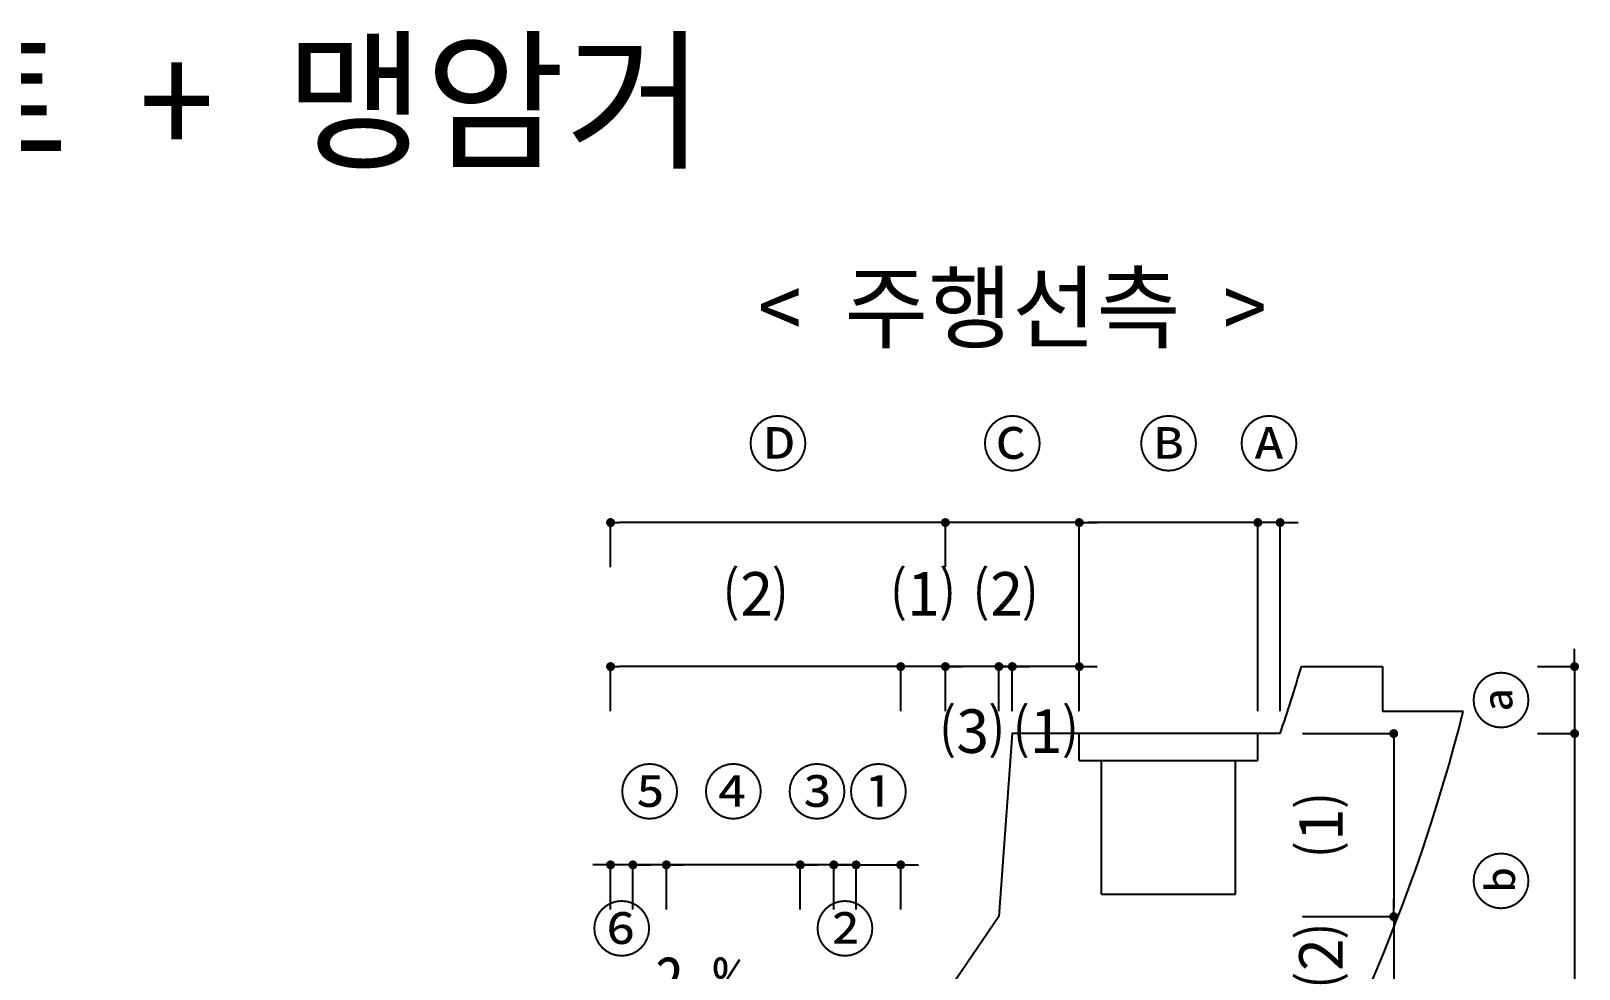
# Model space of a CAD drawing. Header units: millimetres. Extents: x -69382 to 174843, y -46375 to 101648.
# Drawn here: x -9580 to -6112, y 82 to 2183 of the extents above; entities that cross this region are included whole.
import ezdxf
from ezdxf.enums import TextEntityAlignment as Align

# ---------------------------------------------------------------- set-up
doc = ezdxf.new("R2010")
doc.units = ezdxf.units.MM
doc.header["$LTSCALE"] = 1000
for name, color, linetype in [('CS-CONC-MAJR', 4, 'Continuous'), ('CS-LEAT', 3, 'Continuous'), ('CZ-TEX1', 6, 'Continuous'), ('DIM1', 1, 'Continuous')]:
    doc.layers.add(name, color=color, linetype=linetype)
doc.styles.add('WBMTXT', font='DotumChe.ttf')
doc.styles.add('WGTXT', font='DotumChe.ttf')
doc.dimstyles.new('DIM-01', dxfattribs={"dimscale": 100, "dimtxt": 3, "dimasz": 0.6, "dimexe": 0, "dimexo": 0, "dimgap": 1, "dimtad": 1, "dimdec": 0, "dimrnd": 0.001, "dimzin": 1, "dimdsep": 46, "dimlunit": 6, "dimtxsty": 'WGTXT', "dimblk": 'DOT', "dimcen": 0, "dimclrd": 1, "dimclre": 1, "dimclrt": 3, "dimadec": 4, "dimazin": 0, "dimtfac": 1, "dimtdec": 0, "dimtix": 1, "dimtmove": 2, "dimatfit": 3, "dimldrblk": 'DOT', "dimfxl": 1.5, "dimlwd": -1, "dimarcsym": 0})

# ---------------------------------------------------------------- blocks, each defined once
blk = doc.blocks.new('_Dot')
at = {"layer": 'DIM1'}
blk.add_line((0, 0), (-1, 0), dxfattribs=at)
at = {"layer": 'DIM1', "const_width": 0.5}
blk.add_lwpolyline([(-0.25, 0, 1), (0.25, 0, 1)], format="xyb", close=True, dxfattribs=at)
blk = doc.blocks.new('*D224')
at = {"color": 1, "linetype": 'ByBlock', "lineweight": -2, "transparency": 16777216}
for p, q in [((-6731.5, 609.1), (-6527.1, 609.1)), ((-6731.5, 199.1), (-6527.1, 199.1))]:
    blk.add_line(p, q, dxfattribs=at)
at = {"color": 1, "transparency": 16777216}
blk.add_line((-6527.1, 589.1), (-6527.1, 219.1), dxfattribs=at)
at = {"layer": 'Defpoints', "color": 0, "linetype": 'ByBlock', "transparency": 16777216}
for p in [(-6781.5, 609.1), (-6781.5, 199.1), (-6527.1, 199.1)]:
    blk.add_point(p, dxfattribs=at)
at = {"color": 1, "linetype": 'ByBlock', "transparency": 16777216, "xscale": 20, "yscale": 20, "zscale": 20}
for p, rotation in [((-6527.1, 609.1), 90), ((-6527.1, 199.1), 270)]:
    blk.add_blockref('_Dot', p, dxfattribs=dict(at, rotation=rotation))
at = {"color": 3, "linetype": 'ByBlock', "transparency": 16777216, "insert": (-6684.7, 404.1), "char_height": 100, "attachment_point": 5, "rotation": 90, "style": 'WGTXT'}
blk.add_mtext('⑴', dxfattribs=at)
blk = doc.blocks.new('*D225')
at = {"color": 1, "transparency": 16777216}
for p, q in [((-6527.1, 219.1), (-6527.1, 239.1)), ((-6527.1, 199.1), (-6527.1, 24.1)), ((-6527.1, 4.1), (-6527.1, -15.9))]:
    blk.add_line(p, q, dxfattribs=at)
at = {"color": 1, "linetype": 'ByBlock', "lineweight": -2, "transparency": 16777216}
for p, q in [((-6731.5, 199.1), (-6527.1, 199.1)), ((-6731.5, 24.1), (-6527.1, 24.1))]:
    blk.add_line(p, q, dxfattribs=at)
at = {"layer": 'Defpoints', "color": 0, "linetype": 'ByBlock', "transparency": 16777216}
for p in [(-6781.5, 199.1), (-6781.5, 24.1), (-6527.1, 24.1)]:
    blk.add_point(p, dxfattribs=at)
at = {"color": 1, "linetype": 'ByBlock', "transparency": 16777216, "xscale": 20, "yscale": 20, "zscale": 20}
for p, rotation in [((-6527.1, 199.1), 270), ((-6527.1, 24.1), 90)]:
    blk.add_blockref('_Dot', p, dxfattribs=dict(at, rotation=rotation))
at = {"color": 3, "linetype": 'ByBlock', "transparency": 16777216, "insert": (-6684.7, 111.6), "char_height": 100, "attachment_point": 5, "rotation": 90, "style": 'WGTXT'}
blk.add_mtext('⑵', dxfattribs=at)
blk = doc.blocks.new('*D227')
at = {"color": 1, "transparency": 16777216}
for p, q in [((-6121.9, 779.1), (-6121.9, 799.1)), ((-6121.9, 759.1), (-6121.9, 609.1)), ((-6121.9, 589.1), (-6121.9, 569.1))]:
    blk.add_line(p, q, dxfattribs=at)
at = {"color": 1, "linetype": 'ByBlock', "lineweight": -2, "transparency": 16777216}
for p, q in [((-6205, 759.1), (-6121.9, 759.1)), ((-6205, 609.1), (-6121.9, 609.1))]:
    blk.add_line(p, q, dxfattribs=at)
at = {"layer": 'Defpoints', "color": 0, "linetype": 'ByBlock', "transparency": 16777216}
for p in [(-6255, 759.1), (-6255, 609.1), (-6121.9, 609.1)]:
    blk.add_point(p, dxfattribs=at)
at = {"color": 1, "linetype": 'ByBlock', "transparency": 16777216, "xscale": 20, "yscale": 20, "zscale": 20}
for p, rotation in [((-6121.9, 759.1), 270), ((-6121.9, 609.1), 90)]:
    blk.add_blockref('_Dot', p, dxfattribs=dict(at, rotation=rotation))
at = {"color": 3, "linetype": 'ByBlock', "transparency": 16777216, "insert": (-6279, 684.1), "char_height": 100, "attachment_point": 5, "rotation": 90, "style": 'WGTXT'}
blk.add_mtext('ⓐ', dxfattribs=at)
blk = doc.blocks.new('*D228')
at = {"color": 1, "linetype": 'ByBlock', "lineweight": -2, "transparency": 16777216}
for p, q in [((-6205, 609.1), (-6121.9, 609.1)), ((-6205, -50.9), (-6121.9, -50.9))]:
    blk.add_line(p, q, dxfattribs=at)
at = {"color": 1, "transparency": 16777216}
blk.add_line((-6121.9, 589.1), (-6121.9, -30.9), dxfattribs=at)
at = {"layer": 'Defpoints', "color": 0, "linetype": 'ByBlock', "transparency": 16777216}
for p in [(-6255, 609.1), (-6255, -50.9), (-6121.9, -50.9)]:
    blk.add_point(p, dxfattribs=at)
at = {"color": 1, "linetype": 'ByBlock', "transparency": 16777216, "xscale": 20, "yscale": 20, "zscale": 20}
for p, rotation in [((-6121.9, 609.1), 90), ((-6121.9, -50.9), 270)]:
    blk.add_blockref('_Dot', p, dxfattribs=dict(at, rotation=rotation))
at = {"color": 3, "linetype": 'ByBlock', "transparency": 16777216, "insert": (-6279, 279.1), "char_height": 100, "attachment_point": 5, "rotation": 90, "style": 'WGTXT'}
blk.add_mtext('ⓑ', dxfattribs=at)
blk = doc.blocks.new('*D197')
at = {"color": 1, "transparency": 16777216}
for p, q in [((-6851.5, 1081.7), (-6871.5, 1081.7)), ((-6781.5, 1081.7), (-6831.5, 1081.7)), ((-6761.5, 1081.7), (-6741.5, 1081.7))]:
    blk.add_line(p, q, dxfattribs=at)
at = {"color": 1, "linetype": 'ByBlock', "lineweight": -2, "transparency": 16777216}
for p, q in [((-6831.5, 659.1), (-6831.5, 1081.7)), ((-6781.5, 659.1), (-6781.5, 1081.7))]:
    blk.add_line(p, q, dxfattribs=at)
at = {"layer": 'Defpoints', "color": 0, "linetype": 'ByBlock', "transparency": 16777216}
for p in [(-6831.5, 1081.7), (-6831.5, 609.1), (-6781.5, 609.1)]:
    blk.add_point(p, dxfattribs=at)
at = {"color": 1, "linetype": 'ByBlock', "transparency": 16777216, "xscale": 20, "yscale": 20, "zscale": 20}
blk.add_blockref('_Dot', (-6831.5, 1081.7), dxfattribs=at)
at = {"color": 1, "linetype": 'ByBlock', "transparency": 16777216, "xscale": 20, "yscale": 20, "zscale": 20, "rotation": 180}
blk.add_blockref('_Dot', (-6781.5, 1081.7), dxfattribs=at)
at = {"color": 3, "linetype": 'ByBlock', "transparency": 16777216, "insert": (-6806.5, 1251.6), "char_height": 100, "attachment_point": 5, "style": 'WGTXT'}
blk.add_mtext('Ⓐ', dxfattribs=at)
blk = doc.blocks.new('*D198')
at = {"color": 1, "linetype": 'ByBlock', "lineweight": -2, "transparency": 16777216}
for p, q in [((-7231.5, 659.1), (-7231.5, 1081.7)), ((-6831.5, 659.1), (-6831.5, 1081.7))]:
    blk.add_line(p, q, dxfattribs=at)
at = {"color": 1, "transparency": 16777216}
blk.add_line((-6851.5, 1081.7), (-7211.5, 1081.7), dxfattribs=at)
at = {"layer": 'Defpoints', "color": 0, "linetype": 'ByBlock', "transparency": 16777216}
for p in [(-7231.5, 1081.7), (-7231.5, 609.1), (-6831.5, 609.1)]:
    blk.add_point(p, dxfattribs=at)
at = {"color": 1, "linetype": 'ByBlock', "transparency": 16777216, "xscale": 20, "yscale": 20, "zscale": 20, "rotation": 180}
blk.add_blockref('_Dot', (-7231.5, 1081.7), dxfattribs=at)
at = {"color": 1, "linetype": 'ByBlock', "transparency": 16777216, "xscale": 20, "yscale": 20, "zscale": 20}
blk.add_blockref('_Dot', (-6831.5, 1081.7), dxfattribs=at)
at = {"color": 3, "linetype": 'ByBlock', "transparency": 16777216, "insert": (-7031.5, 1251.6), "char_height": 100, "attachment_point": 5, "style": 'WGTXT'}
blk.add_mtext('Ⓑ', dxfattribs=at)
blk = doc.blocks.new('*D243')
at = {"color": 1, "transparency": 16777216}
for p, q in [((-7876.5, 315), (-7896.5, 315)), ((-7781.5, 315), (-7856.5, 315)), ((-7761.5, 315), (-7741.5, 315))]:
    blk.add_line(p, q, dxfattribs=at)
at = {"color": 1, "linetype": 'ByBlock', "lineweight": -2, "transparency": 16777216}
for p, q in [((-7856.5, 215), (-7856.5, 315)), ((-7781.5, 215), (-7781.5, 315))]:
    blk.add_line(p, q, dxfattribs=at)
at = {"layer": 'Defpoints', "color": 0, "linetype": 'ByBlock', "transparency": 16777216}
for p in [(-7856.5, 315), (-7856.5, 165), (-7781.5, 165)]:
    blk.add_point(p, dxfattribs=at)
at = {"color": 1, "linetype": 'ByBlock', "transparency": 16777216, "xscale": 20, "yscale": 20, "zscale": 20}
blk.add_blockref('_Dot', (-7856.5, 315), dxfattribs=at)
at = {"color": 1, "linetype": 'ByBlock', "transparency": 16777216, "xscale": 20, "yscale": 20, "zscale": 20, "rotation": 180}
blk.add_blockref('_Dot', (-7781.5, 315), dxfattribs=at)
at = {"color": 3, "linetype": 'ByBlock', "transparency": 16777216, "insert": (-7819, 472), "char_height": 100, "attachment_point": 5, "style": 'WGTXT'}
blk.add_mtext('③', dxfattribs=at)
blk = doc.blocks.new('*D244')
at = {"color": 1, "transparency": 16777216}
for p, q in [((-8176.5, 315), (-8196.5, 315)), ((-7856.5, 315), (-8156.5, 315)), ((-7836.5, 315), (-7816.5, 315))]:
    blk.add_line(p, q, dxfattribs=at)
at = {"color": 1, "linetype": 'ByBlock', "lineweight": -2, "transparency": 16777216}
for p, q in [((-8156.5, 215), (-8156.5, 315)), ((-7856.5, 215), (-7856.5, 315))]:
    blk.add_line(p, q, dxfattribs=at)
at = {"layer": 'Defpoints', "color": 0, "linetype": 'ByBlock', "transparency": 16777216}
for p in [(-8156.5, 315), (-8156.5, 165), (-7856.5, 165)]:
    blk.add_point(p, dxfattribs=at)
at = {"color": 1, "linetype": 'ByBlock', "transparency": 16777216, "xscale": 20, "yscale": 20, "zscale": 20}
blk.add_blockref('_Dot', (-8156.5, 315), dxfattribs=at)
at = {"color": 1, "linetype": 'ByBlock', "transparency": 16777216, "xscale": 20, "yscale": 20, "zscale": 20, "rotation": 180}
blk.add_blockref('_Dot', (-7856.5, 315), dxfattribs=at)
at = {"color": 3, "linetype": 'ByBlock', "transparency": 16777216, "insert": (-8006.5, 472), "char_height": 100, "attachment_point": 5, "style": 'WGTXT'}
blk.add_mtext('④', dxfattribs=at)
blk = doc.blocks.new('*D245')
at = {"color": 1, "transparency": 16777216}
for p, q in [((-8251.5, 315), (-8271.5, 315)), ((-8156.5, 315), (-8231.5, 315)), ((-8136.5, 315), (-8116.5, 315))]:
    blk.add_line(p, q, dxfattribs=at)
at = {"color": 1, "linetype": 'ByBlock', "lineweight": -2, "transparency": 16777216}
for p, q in [((-8231.5, 215), (-8231.5, 315)), ((-8156.5, 215), (-8156.5, 315))]:
    blk.add_line(p, q, dxfattribs=at)
at = {"layer": 'Defpoints', "color": 0, "linetype": 'ByBlock', "transparency": 16777216}
for p in [(-8231.5, 315), (-8231.5, 165), (-8156.5, 165)]:
    blk.add_point(p, dxfattribs=at)
at = {"color": 1, "linetype": 'ByBlock', "transparency": 16777216, "xscale": 20, "yscale": 20, "zscale": 20}
blk.add_blockref('_Dot', (-8231.5, 315), dxfattribs=at)
at = {"color": 1, "linetype": 'ByBlock', "transparency": 16777216, "xscale": 20, "yscale": 20, "zscale": 20, "rotation": 180}
blk.add_blockref('_Dot', (-8156.5, 315), dxfattribs=at)
at = {"color": 3, "linetype": 'ByBlock', "transparency": 16777216, "insert": (-8194, 472), "char_height": 100, "attachment_point": 5, "style": 'WGTXT'}
blk.add_mtext('⑤', dxfattribs=at)
blk = doc.blocks.new('*D246')
at = {"color": 1, "transparency": 16777216}
for p, q in [((-8301.5, 315), (-8321.5, 315)), ((-8231.5, 315), (-8281.5, 315)), ((-8211.5, 315), (-8191.5, 315))]:
    blk.add_line(p, q, dxfattribs=at)
at = {"color": 1, "linetype": 'ByBlock', "lineweight": -2, "transparency": 16777216}
for p, q in [((-8281.5, 215), (-8281.5, 315)), ((-8231.5, 215), (-8231.5, 315))]:
    blk.add_line(p, q, dxfattribs=at)
at = {"layer": 'Defpoints', "color": 0, "linetype": 'ByBlock', "transparency": 16777216}
for p in [(-8281.5, 315), (-8281.5, 165), (-8231.5, 165)]:
    blk.add_point(p, dxfattribs=at)
at = {"color": 1, "linetype": 'ByBlock', "transparency": 16777216, "xscale": 20, "yscale": 20, "zscale": 20}
blk.add_blockref('_Dot', (-8281.5, 315), dxfattribs=at)
at = {"color": 1, "linetype": 'ByBlock', "transparency": 16777216, "xscale": 20, "yscale": 20, "zscale": 20, "rotation": 180}
blk.add_blockref('_Dot', (-8231.5, 315), dxfattribs=at)
at = {"color": 3, "linetype": 'ByBlock', "transparency": 16777216, "insert": (-8256.5, 165), "char_height": 100, "attachment_point": 5, "style": 'WGTXT'}
blk.add_mtext('⑥', dxfattribs=at)
blk = doc.blocks.new('*D247')
at = {"color": 1, "transparency": 16777216}
for p, q in [((-7801.5, 315), (-7821.5, 315)), ((-7781.5, 315), (-7731.5, 315)), ((-7711.5, 315), (-7691.5, 315))]:
    blk.add_line(p, q, dxfattribs=at)
at = {"color": 1, "linetype": 'ByBlock', "lineweight": -2, "transparency": 16777216}
for p, q in [((-7781.5, 215), (-7781.5, 315)), ((-7731.5, 215), (-7731.5, 315))]:
    blk.add_line(p, q, dxfattribs=at)
at = {"layer": 'Defpoints', "color": 0, "linetype": 'ByBlock', "transparency": 16777216}
for p in [(-7731.5, 315), (-7781.5, 165), (-7731.5, 165)]:
    blk.add_point(p, dxfattribs=at)
at = {"color": 1, "linetype": 'ByBlock', "transparency": 16777216, "xscale": 20, "yscale": 20, "zscale": 20}
blk.add_blockref('_Dot', (-7781.5, 315), dxfattribs=at)
at = {"color": 1, "linetype": 'ByBlock', "transparency": 16777216, "xscale": 20, "yscale": 20, "zscale": 20, "rotation": 180}
blk.add_blockref('_Dot', (-7731.5, 315), dxfattribs=at)
at = {"color": 3, "linetype": 'ByBlock', "transparency": 16777216, "insert": (-7756.5, 165), "char_height": 100, "attachment_point": 5, "style": 'WGTXT'}
blk.add_mtext('②', dxfattribs=at)
blk = doc.blocks.new('*D248')
at = {"color": 1, "transparency": 16777216}
for p, q in [((-7751.5, 315), (-7771.5, 315)), ((-7731.5, 315), (-7631.5, 315)), ((-7611.5, 315), (-7591.5, 315))]:
    blk.add_line(p, q, dxfattribs=at)
at = {"color": 1, "linetype": 'ByBlock', "lineweight": -2, "transparency": 16777216}
for p, q in [((-7731.5, 215), (-7731.5, 315)), ((-7631.5, 215), (-7631.5, 315))]:
    blk.add_line(p, q, dxfattribs=at)
at = {"layer": 'Defpoints', "color": 0, "linetype": 'ByBlock', "transparency": 16777216}
for p in [(-7631.5, 315), (-7731.5, 165), (-7631.5, 165)]:
    blk.add_point(p, dxfattribs=at)
at = {"color": 1, "linetype": 'ByBlock', "transparency": 16777216, "xscale": 20, "yscale": 20, "zscale": 20}
blk.add_blockref('_Dot', (-7731.5, 315), dxfattribs=at)
at = {"color": 1, "linetype": 'ByBlock', "transparency": 16777216, "xscale": 20, "yscale": 20, "zscale": 20, "rotation": 180}
blk.add_blockref('_Dot', (-7631.5, 315), dxfattribs=at)
at = {"color": 3, "linetype": 'ByBlock', "transparency": 16777216, "insert": (-7681.5, 472), "char_height": 100, "attachment_point": 5, "style": 'WGTXT'}
blk.add_mtext('①', dxfattribs=at)
blk = doc.blocks.new('*D263')
at = {"color": 1, "transparency": 16777216}
for p, q in [((-7431.5, 759.1), (-7451.5, 759.1)), ((-7381.5, 759.1), (-7411.5, 759.1)), ((-7361.5, 759.1), (-7341.5, 759.1))]:
    blk.add_line(p, q, dxfattribs=at)
at = {"color": 1, "linetype": 'ByBlock', "lineweight": -2, "transparency": 16777216}
for p, q in [((-7411.5, 659.1), (-7411.5, 759.1)), ((-7381.5, 659.1), (-7381.5, 759.1))]:
    blk.add_line(p, q, dxfattribs=at)
at = {"layer": 'Defpoints', "color": 0, "linetype": 'ByBlock', "transparency": 16777216}
for p in [(-7411.5, 759.1), (-7411.5, 609.1), (-7381.5, 609.1)]:
    blk.add_point(p, dxfattribs=at)
at = {"color": 1, "linetype": 'ByBlock', "transparency": 16777216, "xscale": 20, "yscale": 20, "zscale": 20}
blk.add_blockref('_Dot', (-7411.5, 759.1), dxfattribs=at)
at = {"color": 1, "linetype": 'ByBlock', "transparency": 16777216, "xscale": 20, "yscale": 20, "zscale": 20, "rotation": 180}
blk.add_blockref('_Dot', (-7381.5, 759.1), dxfattribs=at)
at = {"color": 3, "linetype": 'ByBlock', "transparency": 16777216, "insert": (-7396.5, 916.6), "char_height": 100, "attachment_point": 5, "style": 'WGTXT'}
blk.add_mtext('⑵', dxfattribs=at)
blk = doc.blocks.new('*D257')
at = {"color": 1, "transparency": 16777216}
for p, q in [((-7551.5, 759.1), (-7571.5, 759.1)), ((-7411.5, 759.1), (-7531.5, 759.1)), ((-7391.5, 759.1), (-7371.5, 759.1))]:
    blk.add_line(p, q, dxfattribs=at)
at = {"color": 1, "linetype": 'ByBlock', "lineweight": -2, "transparency": 16777216}
for p, q in [((-7531.5, 659.1), (-7531.5, 759.1)), ((-7411.5, 659.1), (-7411.5, 759.1))]:
    blk.add_line(p, q, dxfattribs=at)
at = {"layer": 'Defpoints', "color": 0, "linetype": 'ByBlock', "transparency": 16777216}
for p in [(-7531.5, 759.1), (-7531.5, 609.1), (-7411.5, 609.1)]:
    blk.add_point(p, dxfattribs=at)
at = {"color": 1, "linetype": 'ByBlock', "transparency": 16777216, "xscale": 20, "yscale": 20, "zscale": 20}
blk.add_blockref('_Dot', (-7531.5, 759.1), dxfattribs=at)
at = {"color": 1, "linetype": 'ByBlock', "transparency": 16777216, "xscale": 20, "yscale": 20, "zscale": 20, "rotation": 180}
blk.add_blockref('_Dot', (-7411.5, 759.1), dxfattribs=at)
at = {"color": 3, "linetype": 'ByBlock', "transparency": 16777216, "insert": (-7471.5, 609.1), "char_height": 100, "attachment_point": 5, "style": 'WGTXT'}
blk.add_mtext('⑶', dxfattribs=at)
blk = doc.blocks.new('*D258')
at = {"color": 1, "transparency": 16777216}
for p, q in [((-7651.5, 759.1), (-7671.5, 759.1)), ((-7531.5, 759.1), (-7631.5, 759.1)), ((-7511.5, 759.1), (-7491.5, 759.1))]:
    blk.add_line(p, q, dxfattribs=at)
at = {"color": 1, "linetype": 'ByBlock', "lineweight": -2, "transparency": 16777216}
for p, q in [((-7631.5, 659.1), (-7631.5, 759.1)), ((-7531.5, 659.1), (-7531.5, 759.1))]:
    blk.add_line(p, q, dxfattribs=at)
at = {"layer": 'Defpoints', "color": 0, "linetype": 'ByBlock', "transparency": 16777216}
for p in [(-7631.5, 759.1), (-7631.5, 609.1), (-7531.5, 609.1)]:
    blk.add_point(p, dxfattribs=at)
at = {"color": 1, "linetype": 'ByBlock', "transparency": 16777216, "xscale": 20, "yscale": 20, "zscale": 20}
blk.add_blockref('_Dot', (-7631.5, 759.1), dxfattribs=at)
at = {"color": 1, "linetype": 'ByBlock', "transparency": 16777216, "xscale": 20, "yscale": 20, "zscale": 20, "rotation": 180}
blk.add_blockref('_Dot', (-7531.5, 759.1), dxfattribs=at)
at = {"color": 3, "linetype": 'ByBlock', "transparency": 16777216, "insert": (-7581.5, 916.6), "char_height": 100, "attachment_point": 5, "style": 'WGTXT'}
blk.add_mtext('⑴', dxfattribs=at)
blk = doc.blocks.new('*D259')
at = {"color": 1, "linetype": 'ByBlock', "lineweight": -2, "transparency": 16777216}
for p, q in [((-8281.5, 659.1), (-8281.5, 759.1)), ((-7631.5, 659.1), (-7631.5, 759.1))]:
    blk.add_line(p, q, dxfattribs=at)
at = {"color": 1, "transparency": 16777216}
blk.add_line((-7651.5, 759.1), (-8261.5, 759.1), dxfattribs=at)
at = {"layer": 'Defpoints', "color": 0, "linetype": 'ByBlock', "transparency": 16777216}
for p in [(-8281.5, 759.1), (-8281.5, 609.1), (-7631.5, 609.1)]:
    blk.add_point(p, dxfattribs=at)
at = {"color": 1, "linetype": 'ByBlock', "transparency": 16777216, "xscale": 20, "yscale": 20, "zscale": 20, "rotation": 180}
blk.add_blockref('_Dot', (-8281.5, 759.1), dxfattribs=at)
at = {"color": 1, "linetype": 'ByBlock', "transparency": 16777216, "xscale": 20, "yscale": 20, "zscale": 20}
blk.add_blockref('_Dot', (-7631.5, 759.1), dxfattribs=at)
at = {"color": 3, "linetype": 'ByBlock', "transparency": 16777216, "insert": (-7956.5, 916.6), "char_height": 100, "attachment_point": 5, "style": 'WGTXT'}
blk.add_mtext('⑵', dxfattribs=at)
blk = doc.blocks.new('*D260')
at = {"color": 1, "transparency": 16777216}
for p, q in [((-7551.5, 1081.7), (-7571.5, 1081.7)), ((-7231.5, 1081.7), (-7531.5, 1081.7)), ((-7211.5, 1081.7), (-7191.5, 1081.7))]:
    blk.add_line(p, q, dxfattribs=at)
at = {"color": 1, "linetype": 'ByBlock', "lineweight": -2, "transparency": 16777216}
for p, q in [((-7531.5, 981.7), (-7531.5, 1081.7)), ((-7231.5, 981.7), (-7231.5, 1081.7))]:
    blk.add_line(p, q, dxfattribs=at)
at = {"layer": 'Defpoints', "color": 0, "linetype": 'ByBlock', "transparency": 16777216}
for p in [(-7531.5, 1081.7), (-7531.5, 931.7), (-7231.5, 931.7)]:
    blk.add_point(p, dxfattribs=at)
at = {"color": 1, "linetype": 'ByBlock', "transparency": 16777216, "xscale": 20, "yscale": 20, "zscale": 20}
blk.add_blockref('_Dot', (-7531.5, 1081.7), dxfattribs=at)
at = {"color": 1, "linetype": 'ByBlock', "transparency": 16777216, "xscale": 20, "yscale": 20, "zscale": 20, "rotation": 180}
blk.add_blockref('_Dot', (-7231.5, 1081.7), dxfattribs=at)
at = {"color": 3, "linetype": 'ByBlock', "transparency": 16777216, "insert": (-7381.5, 1251.6), "char_height": 100, "attachment_point": 5, "style": 'WGTXT'}
blk.add_mtext('Ⓒ', dxfattribs=at)
blk = doc.blocks.new('*D261')
at = {"color": 1, "linetype": 'ByBlock', "lineweight": -2, "transparency": 16777216}
for p, q in [((-8281.5, 981.7), (-8281.5, 1081.7)), ((-7531.5, 981.7), (-7531.5, 1081.7))]:
    blk.add_line(p, q, dxfattribs=at)
at = {"color": 1, "transparency": 16777216}
blk.add_line((-7551.5, 1081.7), (-8261.5, 1081.7), dxfattribs=at)
at = {"layer": 'Defpoints', "color": 0, "linetype": 'ByBlock', "transparency": 16777216}
for p in [(-8281.5, 1081.7), (-8281.5, 931.7), (-7531.5, 931.7)]:
    blk.add_point(p, dxfattribs=at)
at = {"color": 1, "linetype": 'ByBlock', "transparency": 16777216, "xscale": 20, "yscale": 20, "zscale": 20, "rotation": 180}
blk.add_blockref('_Dot', (-8281.5, 1081.7), dxfattribs=at)
at = {"color": 1, "linetype": 'ByBlock', "transparency": 16777216, "xscale": 20, "yscale": 20, "zscale": 20}
blk.add_blockref('_Dot', (-7531.5, 1081.7), dxfattribs=at)
at = {"color": 3, "linetype": 'ByBlock', "transparency": 16777216, "insert": (-7906.5, 1251.6), "char_height": 100, "attachment_point": 5, "style": 'WGTXT'}
blk.add_mtext('Ⓓ', dxfattribs=at)
blk = doc.blocks.new('*D262')
at = {"color": 1, "transparency": 16777216}
for p, q in [((-7401.5, 759.1), (-7421.5, 759.1)), ((-7231.5, 759.1), (-7381.5, 759.1)), ((-7211.5, 759.1), (-7191.5, 759.1))]:
    blk.add_line(p, q, dxfattribs=at)
at = {"color": 1, "linetype": 'ByBlock', "lineweight": -2, "transparency": 16777216}
for p, q in [((-7381.5, 659.1), (-7381.5, 759.1)), ((-7231.5, 659.1), (-7231.5, 759.1))]:
    blk.add_line(p, q, dxfattribs=at)
at = {"layer": 'Defpoints', "color": 0, "linetype": 'ByBlock', "transparency": 16777216}
for p in [(-7381.5, 759.1), (-7381.5, 609.1), (-7231.5, 609.1)]:
    blk.add_point(p, dxfattribs=at)
at = {"color": 1, "linetype": 'ByBlock', "transparency": 16777216, "xscale": 20, "yscale": 20, "zscale": 20}
blk.add_blockref('_Dot', (-7381.5, 759.1), dxfattribs=at)
at = {"color": 1, "linetype": 'ByBlock', "transparency": 16777216, "xscale": 20, "yscale": 20, "zscale": 20, "rotation": 180}
blk.add_blockref('_Dot', (-7231.5, 759.1), dxfattribs=at)
at = {"color": 3, "linetype": 'ByBlock', "transparency": 16777216, "insert": (-7306.5, 609.1), "char_height": 100, "attachment_point": 5, "style": 'WGTXT'}
blk.add_mtext('⑴', dxfattribs=at)

msp = doc.modelspace()

# ---------------------------------------------------------------- linework, layer by layer
at = {"layer": 'CS-CONC-MAJR'}
for p, q in [((-6733.8473, 759.0536), (-6552.5625, 759.0536)), ((-6552.5625, 759.0536), (-6552.5625, 659.0536)), ((-6552.5625, 659.0536), (-6371.2776, 659.0536)), ((-7231.481, 549.0536), (-7231.481, 609.0536)), ((-6831.481, 549.0536), (-6831.481, 609.0536)), ((-7231.481, 549.0536), (-6831.481, 549.0536)), ((-7181.481, 249.0536), (-7181.481, 549.0536)), ((-6881.481, 249.0536), (-6881.481, 549.0536)), ((-7181.481, 249.0536), (-6881.481, 249.0536))]:
    msp.add_line(p, q, dxfattribs=at)
msp.add_lwpolyline([(-6781.481, 609.0536), (-6831.481, 609.0536), (-7231.481, 609.0536), (-7381.481, 609.0536), (-7411.481, 199.0536), (-7531.481, 24.0536), (-7531.481, -50.9464)], dxfattribs=at)
for centre, radius, start, end in [((-10098.4692, 1744.9531), 3506.0916, 341.0962814, 343.668393), ((-10234.3124, 1630.9671), 3983.4224, 327.0105278, 345.8778729)]:
    msp.add_arc(centre, radius, start, end, dxfattribs=at)

# ---------------------------------------------------------------- texts
at = {"layer": 'CS-LEAT', "style": 'WGTXT'}
msp.add_text('< 주행선측 >', height=150, dxfattribs=at).set_placement((-7381.481, 1487.9198), align=Align.CENTER)
msp.add_text('-2 %%%', height=100, rotation=0.15, dxfattribs=at).set_placement((-8246.0632, 9.6234))
at = {"layer": 'CZ-TEX1', "style": 'WBMTXT'}
msp.add_text('배수콘크리트 + 맹암거', height=250, dxfattribs=at).set_placement((-9723.8532, 2025.7696), align=Align.MIDDLE_CENTER)

# ---------------------------------------------------------------- dimensions: what is measured, and where the dimension line sits
at = {"linetype": 'ByBlock'}
for base, p1, p2, angle, text, picture, middle in [((-8281.481, 1081.7288), (-7531.481, 931.7288), (-8281.481, 931.7288), 180, 'Ⓓ', '*D261', (-7906.481, 1251.6152)), ((-7531.481, 1081.7288), (-7231.481, 931.7288), (-7531.481, 931.7288), 180, 'Ⓒ', '*D260', (-7381.481, 1251.6152)), ((-7231.481, 1081.7288), (-6831.481, 609.0536), (-7231.481, 609.0536), 180, 'Ⓑ', '*D198', (-7031.481, 1251.6152)), ((-6831.481, 1081.7288), (-6781.481, 609.0536), (-6831.481, 609.0536), 180, 'Ⓐ', '*D197', (-6806.481, 1251.6152)), ((-8281.481, 759.0536), (-7631.481, 609.0536), (-8281.481, 609.0536), 180, '⑵', '*D259', (-7956.481, 916.6435)), ((-7631.481, 759.0536), (-7531.481, 609.0536), (-7631.481, 609.0536), 180, '⑴', '*D258', (-7581.481, 916.6435)), ((-7411.481, 759.0536), (-7381.481, 609.0536), (-7411.481, 609.0536), 180, '⑵', '*D263', (-7396.481, 916.6435)), ((-6121.9102, 609.0536), (-6255.0084, 759.0536), (-6255.0084, 609.0536), 90, 'ⓐ', '*D227', (-6278.9675, 684.0536)), ((-6527.0876, 199.0536), (-6781.481, 609.0536), (-6781.481, 199.0536), 90, '⑴', '*D224', (-6684.6775, 404.0536)), ((-6121.9102, -50.9464), (-6255.0084, 609.0536), (-6255.0084, -50.9464), 90, 'ⓑ', '*D228', (-6278.9675, 279.0536)), ((-8231.481, 314.9627), (-8156.481, 164.9627), (-8231.481, 164.9627), 180, '⑤', '*D245', (-8193.981, 472.02)), ((-8156.481, 314.9627), (-7856.481, 164.9627), (-8156.481, 164.9627), 180, '④', '*D244', (-8006.481, 472.02)), ((-7856.481, 314.9627), (-7781.481, 164.9627), (-7856.481, 164.9627), 180, '③', '*D243', (-7818.981, 472.02)), ((-6527.0876, 24.0536), (-6781.481, 199.0536), (-6781.481, 24.0536), 90, '⑵', '*D225', (-6684.6775, 111.5536))]:
    dim = msp.add_linear_dim(base=base, p1=p1, p2=p2, angle=angle, text=text, dimstyle='DIM-01', override={"dimtxt": 1, "dimasz": 0.2, "dimexo": 0.5, "dimfxl": 1.25}, dxfattribs=at)
    dim.commit()
    dim.dimension.update_dxf_attribs({"geometry": picture, "text_midpoint": middle})
for base, p1, p2, text, picture, middle in [((-7531.481, 759.0536), (-7411.481, 609.0536), (-7531.481, 609.0536), '⑶', '*D257', (-7471.481, 609.0536)), ((-7381.481, 759.0536), (-7231.481, 609.0536), (-7381.481, 609.0536), '⑴', '*D262', (-7306.481, 609.0536)), ((-8281.481, 314.9627), (-8231.481, 164.9627), (-8281.481, 164.9627), '⑥', '*D246', (-8256.481, 164.9627))]:
    dim = msp.add_linear_dim(base=base, p1=p1, p2=p2, angle=180, text=text, dimstyle='DIM-01', override={"dimtxt": 1, "dimasz": 0.2, "dimexo": 0.5, "dimfxl": 1.25}, dxfattribs=at)
    dim.commit()
    dim.dimension.update_dxf_attribs({"geometry": picture, "text_midpoint": middle, "dimtype": 160})
dim = msp.add_linear_dim(base=(-7631.481, 314.9627), p1=(-7731.481, 164.9627), p2=(-7631.481, 164.9627), text='①', dimstyle='DIM-01', override={"dimtxt": 1, "dimasz": 0.2, "dimexo": 0.5, "dimfxl": 1.25}, dxfattribs=at)
dim.commit()
dim.dimension.update_dxf_attribs({"geometry": '*D248', "text_midpoint": (-7681.481, 472.02)})
dim = msp.add_linear_dim(base=(-7731.481, 314.9627), p1=(-7781.481, 164.9627), p2=(-7731.481, 164.9627), text='②', dimstyle='DIM-01', override={"dimtxt": 1, "dimasz": 0.2, "dimexo": 0.5, "dimfxl": 1.25}, dxfattribs=at)
dim.commit()
dim.dimension.update_dxf_attribs({"geometry": '*D247', "text_midpoint": (-7756.481, 164.9627), "dimtype": 160})

doc.saveas('drawing.dxf')
